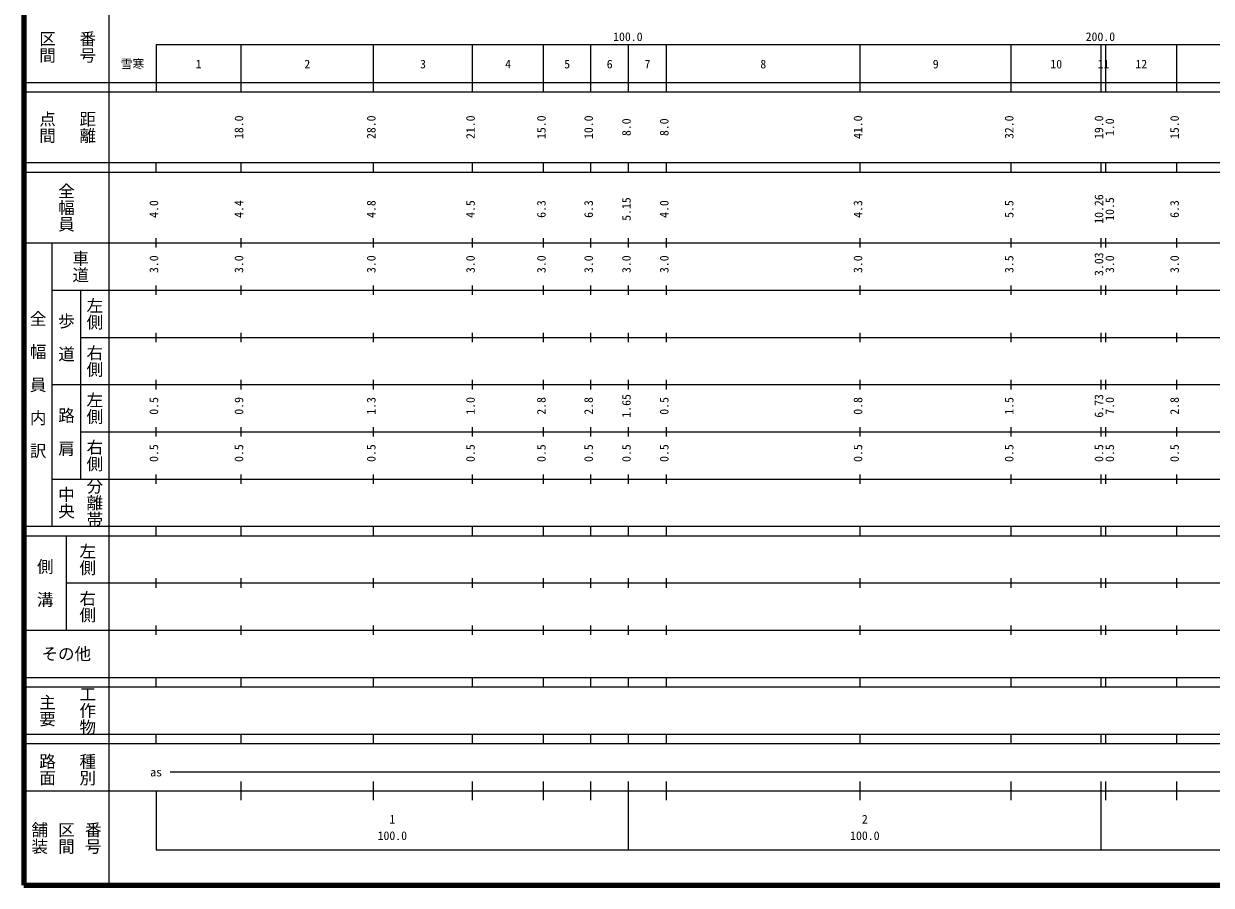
# Model space of a CAD drawing. Units: millimetres on the paper, enlarged 1000 times. Extents: x 40000 to 680000, y 20000 to 380000.
# Drawn here: x 40000 to 291308, y 20000 to 202409 of the extents above; entities that cross this region are included whole.
import ezdxf
from ezdxf.enums import TextEntityAlignment as Align

# ---------------------------------------------------------------- set-up
doc = ezdxf.new("R2010")
doc.units = ezdxf.units.MM
doc.header["$LTSCALE"] = 1000
doc.layers.add('M-TTL', color=2, linetype='Continuous', lineweight=140)
doc.layers.add('M-TTL-BAND', color=7, linetype='Continuous', lineweight=25)
doc.styles.add('@ＭＳ ゴシック', font='')
doc.styles.add('ＭＳ ゴシック', font='')
doc.styles.get('@ＭＳ ゴシック').set_extended_font_data('@MS Gothic')
doc.styles.get('ＭＳ ゴシック').set_extended_font_data('MS Gothic')

msp = doc.modelspace()

# ---------------------------------------------------------------- linework, layer by layer
at = {"layer": 'M-TTL'}
for p, q in [((40000, 380000), (40000, 20000)), ((40000, 20000), (680000, 20000))]:
    msp.add_line(p, q, dxfattribs=at)
at = {"layer": 'M-TTL-BAND'}
for p, q in [((58000, 370000), (58000, 20000)), ((68000, 198000), (579000, 198000)), ((68000, 198000), (68000, 188000)), ((86000, 188000), (86000, 198000)), ((114000, 188000), (114000, 198000)), ((135000, 188000), (135000, 198000)), ((150000, 188000), (150000, 198000)), ((160000, 188000), (160000, 198000)), ((168000, 188000), (168000, 198000)), ((176000, 188000), (176000, 198000)), ((217000, 188000), (217000, 198000)), ((249000, 188000), (249000, 198000)), ((268000, 188000), (268000, 198000)), ((269000, 188000), (269000, 198000)), ((284000, 188000), (284000, 198000)), ((40000, 190000), (579000, 190000)), ((40000, 188000), (579000, 188000)), ((40000, 173000), (579000, 173000)), ((40000, 171000), (579000, 171000)), ((68000, 171000), (68000, 173000)), ((86000, 171000), (86000, 173000)), ((114000, 171000), (114000, 173000)), ((135000, 171000), (135000, 173000)), ((150000, 171000), (150000, 173000)), ((160000, 171000), (160000, 173000)), ((168000, 171000), (168000, 173000)), ((176000, 171000), (176000, 173000)), ((217000, 171000), (217000, 173000)), ((249000, 171000), (249000, 173000)), ((268000, 171000), (268000, 173000)), ((269000, 171000), (269000, 173000)), ((284000, 171000), (284000, 173000)), ((40000, 156000), (579000, 156000)), ((46000, 96000), (46000, 156000)), ((68000, 155000), (68000, 157000)), ((86000, 155000), (86000, 157000)), ((114000, 155000), (114000, 157000)), ((135000, 155000), (135000, 157000)), ((150000, 155000), (150000, 157000)), ((160000, 155000), (160000, 157000)), ((168000, 155000), (168000, 157000)), ((176000, 155000), (176000, 157000)), ((217000, 155000), (217000, 157000)), ((249000, 155000), (249000, 157000)), ((268000, 155000), (268000, 157000)), ((269000, 155000), (269000, 157000)), ((284000, 155000), (284000, 157000)), ((46000, 146000), (579000, 146000)), ((52000, 146000), (52000, 106000)), ((68000, 145000), (68000, 147000)), ((86000, 145000), (86000, 147000)), ((114000, 145000), (114000, 147000)), ((135000, 145000), (135000, 147000)), ((150000, 145000), (150000, 147000)), ((160000, 145000), (160000, 147000)), ((168000, 145000), (168000, 147000)), ((176000, 145000), (176000, 147000)), ((217000, 145000), (217000, 147000)), ((249000, 145000), (249000, 147000)), ((268000, 145000), (268000, 147000)), ((269000, 145000), (269000, 147000)), ((284000, 145000), (284000, 147000)), ((52000, 136000), (579000, 136000)), ((68000, 135000), (68000, 137000)), ((86000, 135000), (86000, 137000)), ((114000, 135000), (114000, 137000)), ((135000, 135000), (135000, 137000)), ((150000, 135000), (150000, 137000)), ((160000, 135000), (160000, 137000)), ((168000, 135000), (168000, 137000)), ((176000, 135000), (176000, 137000)), ((217000, 135000), (217000, 137000)), ((249000, 135000), (249000, 137000)), ((268000, 135000), (268000, 137000)), ((269000, 135000), (269000, 137000)), ((284000, 135000), (284000, 137000)), ((46000, 126000), (579000, 126000)), ((68000, 125000), (68000, 127000)), ((86000, 125000), (86000, 127000)), ((114000, 125000), (114000, 127000)), ((135000, 125000), (135000, 127000)), ((150000, 125000), (150000, 127000)), ((160000, 125000), (160000, 127000)), ((168000, 125000), (168000, 127000)), ((176000, 125000), (176000, 127000)), ((217000, 125000), (217000, 127000)), ((249000, 125000), (249000, 127000)), ((268000, 125000), (268000, 127000)), ((269000, 125000), (269000, 127000)), ((284000, 125000), (284000, 127000)), ((52000, 116000), (579000, 116000)), ((68000, 115000), (68000, 117000)), ((86000, 115000), (86000, 117000)), ((114000, 115000), (114000, 117000)), ((135000, 115000), (135000, 117000)), ((150000, 115000), (150000, 117000)), ((160000, 115000), (160000, 117000)), ((168000, 115000), (168000, 117000)), ((176000, 115000), (176000, 117000)), ((217000, 115000), (217000, 117000)), ((249000, 115000), (249000, 117000)), ((268000, 115000), (268000, 117000)), ((269000, 115000), (269000, 117000)), ((284000, 115000), (284000, 117000)), ((46000, 106000), (579000, 106000)), ((68000, 105000), (68000, 107000)), ((86000, 105000), (86000, 107000)), ((114000, 105000), (114000, 107000)), ((135000, 105000), (135000, 107000)), ((150000, 105000), (150000, 107000)), ((160000, 105000), (160000, 107000)), ((168000, 105000), (168000, 107000)), ((176000, 105000), (176000, 107000)), ((217000, 105000), (217000, 107000)), ((249000, 105000), (249000, 107000)), ((268000, 105000), (268000, 107000)), ((269000, 105000), (269000, 107000)), ((284000, 105000), (284000, 107000)), ((40000, 96000), (579000, 96000)), ((68000, 94000), (68000, 96000)), ((86000, 94000), (86000, 96000)), ((114000, 94000), (114000, 96000)), ((135000, 94000), (135000, 96000)), ((150000, 94000), (150000, 96000)), ((160000, 94000), (160000, 96000)), ((168000, 94000), (168000, 96000)), ((176000, 94000), (176000, 96000)), ((217000, 94000), (217000, 96000)), ((249000, 94000), (249000, 96000)), ((268000, 94000), (268000, 96000)), ((269000, 94000), (269000, 96000)), ((284000, 94000), (284000, 96000)), ((40000, 94000), (579000, 94000)), ((49000, 94000), (49000, 74000)), ((49000, 84000), (579000, 84000)), ((68000, 83000), (68000, 85000)), ((86000, 83000), (86000, 85000)), ((114000, 83000), (114000, 85000)), ((135000, 83000), (135000, 85000)), ((150000, 83000), (150000, 85000)), ((160000, 83000), (160000, 85000)), ((168000, 83000), (168000, 85000)), ((176000, 83000), (176000, 85000)), ((217000, 83000), (217000, 85000)), ((249000, 83000), (249000, 85000)), ((268000, 83000), (268000, 85000)), ((269000, 83000), (269000, 85000)), ((284000, 83000), (284000, 85000)), ((40000, 74000), (579000, 74000)), ((68000, 73000), (68000, 75000)), ((86000, 73000), (86000, 75000)), ((114000, 73000), (114000, 75000)), ((135000, 73000), (135000, 75000)), ((150000, 73000), (150000, 75000)), ((160000, 73000), (160000, 75000)), ((168000, 73000), (168000, 75000)), ((176000, 73000), (176000, 75000)), ((217000, 73000), (217000, 75000)), ((249000, 73000), (249000, 75000)), ((268000, 73000), (268000, 75000)), ((269000, 73000), (269000, 75000)), ((284000, 73000), (284000, 75000)), ((40000, 64000), (579000, 64000)), ((68000, 62000), (68000, 64000)), ((86000, 62000), (86000, 64000)), ((114000, 62000), (114000, 64000)), ((135000, 62000), (135000, 64000)), ((150000, 62000), (150000, 64000)), ((160000, 62000), (160000, 64000)), ((168000, 62000), (168000, 64000)), ((176000, 62000), (176000, 64000)), ((217000, 62000), (217000, 64000)), ((249000, 62000), (249000, 64000)), ((268000, 62000), (268000, 64000)), ((269000, 62000), (269000, 64000)), ((284000, 62000), (284000, 64000)), ((40000, 62000), (579000, 62000)), ((40000, 52000), (579000, 52000)), ((68000, 50000), (68000, 52000)), ((86000, 50000), (86000, 52000)), ((114000, 50000), (114000, 52000)), ((135000, 50000), (135000, 52000)), ((150000, 50000), (150000, 52000)), ((160000, 50000), (160000, 52000)), ((168000, 50000), (168000, 52000)), ((176000, 50000), (176000, 52000)), ((217000, 50000), (217000, 52000)), ((249000, 50000), (249000, 52000)), ((268000, 50000), (268000, 52000)), ((269000, 50000), (269000, 52000)), ((284000, 50000), (284000, 52000)), ((40000, 50000), (579000, 50000)), ((71000, 44000), (565000, 44000)), ((86000, 38000), (86000, 42000)), ((114000, 38000), (114000, 42000)), ((135000, 38000), (135000, 42000)), ((150000, 38000), (150000, 42000)), ((160000, 38000), (160000, 42000)), ((168000, 27500), (168000, 42000)), ((176000, 38000), (176000, 42000)), ((217000, 38000), (217000, 42000)), ((249000, 38000), (249000, 42000)), ((268000, 27500), (268000, 42000)), ((269000, 38000), (269000, 42000)), ((284000, 38000), (284000, 42000)), ((40000, 40000), (579000, 40000)), ((68000, 40000), (68000, 27500)), ((68000, 27500), (579000, 27500))]:
    msp.add_line(p, q, dxfattribs=at)

# ---------------------------------------------------------------- texts
at = {"layer": 'M-TTL-BAND', "style": '@ＭＳ ゴシック'}
for s, p in [('区間', (45000, 197500)), ('番号', (53500, 197500)), ('点間', (45000, 180500)), ('距離', (53500, 180500)), ('全幅員', (49000, 163500)), ('車道', (52000, 151000)), ('左側', (55000, 141000)), ('全\u3000幅\u3000員\u3000内\u3000訳', (43000, 126000)), ('歩\u3000道', (49000, 136000)), ('右側', (55000, 131000)), ('左側', (55000, 121000)), ('路\u3000肩', (49000, 116000)), ('右側', (55000, 111000)), ('分離帯', (55000, 101000)), ('中央', (49000, 101000)), ('左側', (53500, 89000)), ('側\u3000溝', (44500, 84000)), ('右側', (53500, 79000)), ('主要', (45000, 57000)), ('工作物', (53500, 57000)), ('路面', (45000, 44500)), ('種別', (53500, 44500)), ('舗装', (43333, 30000)), ('区間', (49000, 30000)), ('番号', (54667, 30000))]:
    msp.add_text(s, height=2566, rotation=270, dxfattribs=at).set_placement(p, align=Align.MIDDLE_CENTER)
at = {"layer": 'M-TTL-BAND', "style": 'ＭＳ ゴシック'}
for s, p in [('100.0', (167844, 198195)), ('200.0', (267844, 198195)), ('雪寒', (63017, 192405)), ('1', (77000, 192405)), ('2', (100000, 192405)), ('3', (124500, 192405)), ('4', (142500, 192405)), ('5', (155000, 192405)), ('6', (164000, 192405)), ('7', (172000, 192405)), ('8', (196500, 192405)), ('9', (233000, 192405)), ('10', (258500, 192405)), ('11', (268500, 192405)), ('12', (276500, 192405)), ('as', (68000, 42500)), ('1', (118000, 32523)), ('2', (218000, 32523)), ('100.0', (118000, 29033)), ('100.0', (218000, 29033))]:
    msp.add_text(s, height=1833, dxfattribs=at).set_placement(p, align=Align.BOTTOM_CENTER)
for s, p in [('18.0', (87000, 180500)), ('28.0', (115000, 180500)), ('21.0', (136000, 180500)), ('15.0', (151000, 180500)), ('10.0', (161000, 180500)), ('8.0', (169000, 180500)), ('8.0', (177000, 180500)), ('41.0', (218000, 180500)), ('32.0', (250000, 180500)), ('19.0', (269000, 180500)), ('1.0', (271291, 180500)), ('15.0', (285000, 180500)), ('10.26', (269000, 163174)), ('4.0', (69000, 163174)), ('4.4', (87000, 163174)), ('4.8', (115000, 163174)), ('4.5', (136000, 163174)), ('6.3', (151000, 163174)), ('6.3', (161000, 163174)), ('5.15', (169000, 163174)), ('4.0', (177000, 163174)), ('4.3', (218000, 163174)), ('5.5', (250000, 163174)), ('10.5', (271291, 163174)), ('6.3', (285000, 163174)), ('3.03', (269000, 151500)), ('3.0', (69000, 151500)), ('3.0', (87000, 151500)), ('3.0', (115000, 151500)), ('3.0', (136000, 151500)), ('3.0', (151000, 151500)), ('3.0', (161000, 151500)), ('3.0', (169000, 151500)), ('3.0', (177000, 151500)), ('3.0', (218000, 151500)), ('3.5', (250000, 151500)), ('3.0', (271291, 151500)), ('3.0', (285000, 151500)), ('0.5', (69000, 121500)), ('0.9', (87000, 121500)), ('1.3', (115000, 121500)), ('1.0', (136000, 121500)), ('2.8', (151000, 121500)), ('2.8', (161000, 121500)), ('1.65', (169000, 121500)), ('0.5', (177000, 121500)), ('0.8', (218000, 121500)), ('1.5', (250000, 121500)), ('6.73', (269000, 121500)), ('7.0', (271291, 121500)), ('2.8', (285000, 121500)), ('0.5', (69000, 111500)), ('0.5', (87000, 111500)), ('0.5', (115000, 111500)), ('0.5', (136000, 111500)), ('0.5', (151000, 111500)), ('0.5', (161000, 111500)), ('0.5', (169000, 111500)), ('0.5', (177000, 111500)), ('0.5', (218000, 111500)), ('0.5', (250000, 111500)), ('0.5', (269000, 111500)), ('0.5', (271291, 111500)), ('0.5', (285000, 111500))]:
    msp.add_text(s, height=1833, rotation=90, dxfattribs=at).set_placement(p, align=Align.BOTTOM_CENTER)
msp.add_text('その他', height=2566, dxfattribs=at).set_placement((49000, 69000), align=Align.MIDDLE_CENTER)

doc.saveas('drawing.dxf')
